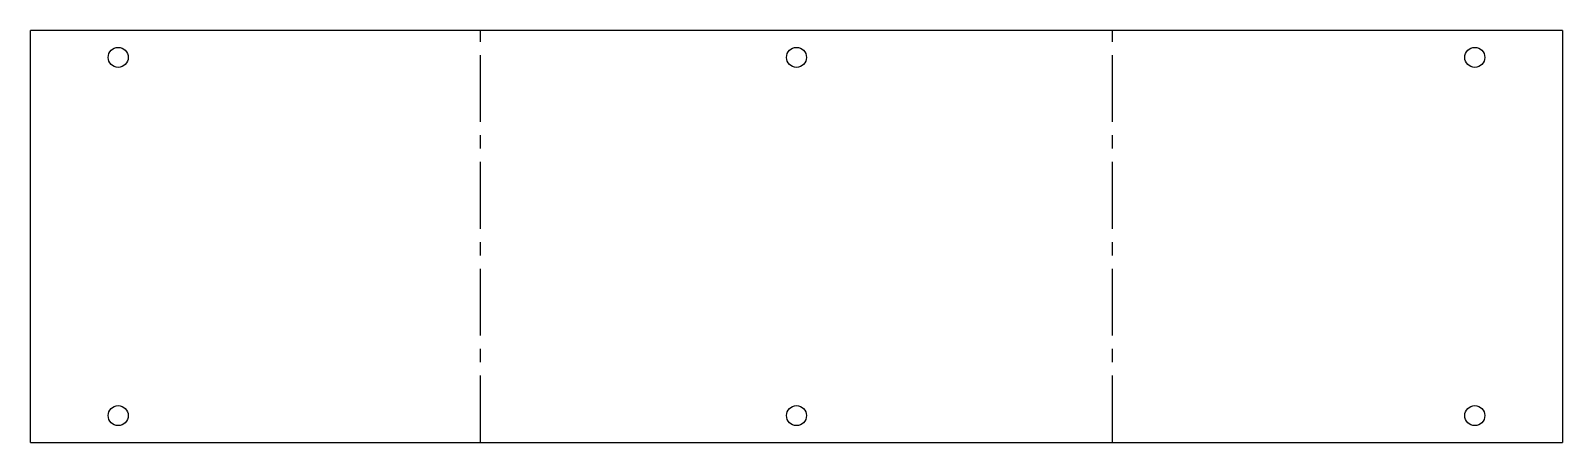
# Model space of a CAD drawing. Extents: x -344 to 0, y 0 to 92.
import ezdxf

# ---------------------------------------------------------------- set-up
doc = ezdxf.new("R2010")
doc.units = 0
doc.header["$MEASUREMENT"] = 0
doc.linetypes.add('AXES', pattern=[24, 15, -3, 3, -3])
doc.layers.get('0').update_dxf_attribs({"linetype": 'CONTINUOUS'})

msp = doc.modelspace()

# ---------------------------------------------------------------- linework, layer by layer
at = {"color": 7}
for p, q in [((0, 92.499631), (-344.341774, 92.499631)), ((-344.341774, 0), (-344.341774, 92.499631)), ((0, 92.499631), (0, 0)), ((-344.341774, 0), (0, 0))]:
    msp.add_line(p, q, dxfattribs=at)
at = {"color": 1, "linetype": 'AXES'}
for p, q in [((-243.211919, 0), (-243.211919, 92.499631)), ((-101.130209, 0), (-101.130209, 92.499631))]:
    msp.add_line(p, q, dxfattribs=at)
at = {"color": 7}
for centre in [(-324.652774, 86.499631), (-172.171064, 86.499631), (-19.689, 86.499631), (-324.652774, 6), (-172.171064, 6), (-19.689, 6)]:
    msp.add_circle(centre, 2.25, dxfattribs=at)

doc.saveas('drawing.dxf')
